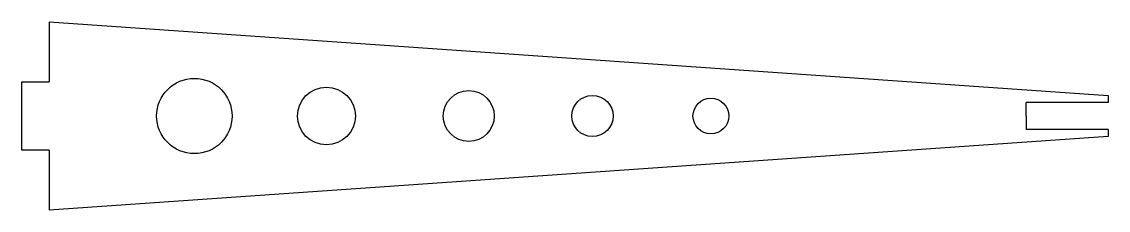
# Model space of a CAD drawing. Header units: inches. Extents: x 164.5 to 244.1, y -199.7 to -185.8.
import ezdxf

# ---------------------------------------------------------------- set-up
doc = ezdxf.new("R2010")
doc.units = ezdxf.units.IN
doc.header["$MEASUREMENT"] = 0
doc.layers.add('LAYER01', color=7, linetype='Continuous')

msp = doc.modelspace()

# ---------------------------------------------------------------- linework, layer by layer
for p, q in [((166.527, -185.831), (166.527, -190.253)), ((164.527, -195.253), (164.527, -190.253)), ((164.527, -190.253), (166.527, -190.253)), ((166.527, -195.253), (164.527, -195.253))]:
    msp.add_line(p, q)
at = {"layer": 'LAYER01'}
for p, q in [((166.527, -185.831), (244.059, -191.253)), ((244.059, -191.253), (244.059, -191.753)), ((238.059, -192.753), (238.059, -191.753)), ((244.059, -191.753), (238.059, -191.753)), ((238.059, -192.753), (238.059, -193.753)), ((244.059, -193.753), (238.059, -193.753)), ((244.059, -193.753), (244.059, -194.253)), ((244.059, -194.253), (166.527, -199.674)), ((166.527, -195.253), (166.527, -199.674))]:
    msp.add_line(p, q, dxfattribs=at)
for centre, radius in [((177.163, -192.753), 2.762), ((186.829, -192.753), 2.117), ((197.25, -192.753), 1.867), ((206.303, -192.753), 1.51), ((214.974, -192.753), 1.313)]:
    msp.add_circle(centre, radius, dxfattribs=at)

doc.saveas('drawing.dxf')
